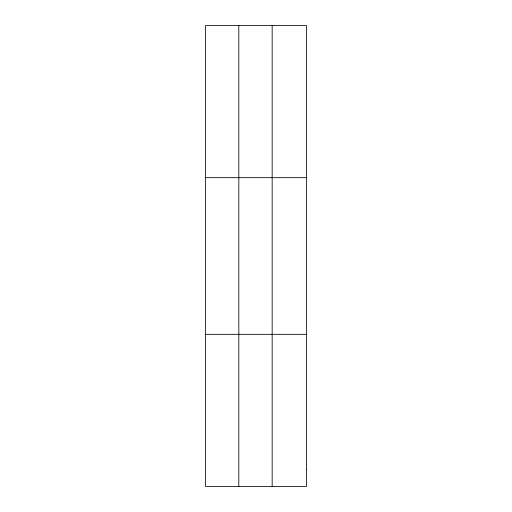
<?xml version="1.0" encoding="UTF-8"?>
<svg xmlns="http://www.w3.org/2000/svg" width="512" height="512" viewBox="0 0 512 512"><rect width="100%" height="100%" fill="white"/><g stroke="black" fill="none" stroke-linecap="round" stroke-linejoin="round"><path stroke-width="0.77" d="M238.822 486.4L238.822 25.6M272.166 486.4L272.166 25.6M205.478 177.664L306.522 177.664M205.478 334.336L306.522 334.336M306.522 469.504L306.522 486.4L205.478 486.4L205.478 25.6L306.522 25.6L306.522 469.504"/></g></svg>
